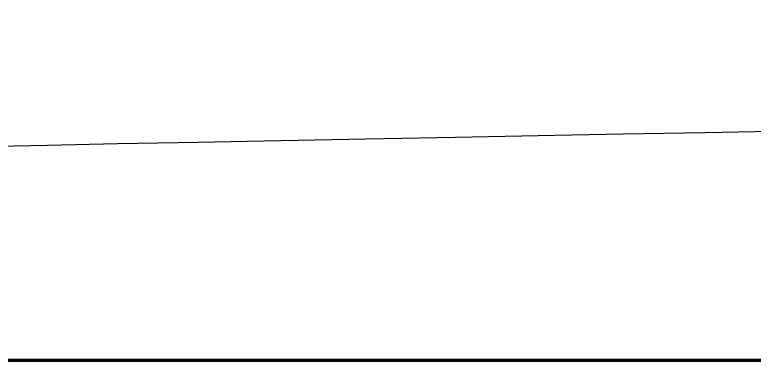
# Model space of a CAD drawing. Header units: millimetres. Extents: x 0 to 1148, y -805 to 0.
# Drawn here: x 195.9 to 261, y -805.5 to -775 of the extents above; entities that cross this region are included whole.
import ezdxf

# ---------------------------------------------------------------- set-up
doc = ezdxf.new("R2010")
doc.units = ezdxf.units.MM
doc.layers.get('0').update_dxf_attribs({"linetype": 'CONTINUOUS', "lineweight": 25})

msp = doc.modelspace()

# ---------------------------------------------------------------- linework, layer by layer
at = {"color": 7, "linetype": 'CONTINUOUS', "lineweight": 25}
for p, q in [((243.444, -785.636), (234.683, -785.801)), ((249.462, -785.525), (243.444, -785.636)), ((256.688, -785.392), (249.462, -785.525)), ((266.457, -785.218), (256.688, -785.392)), ((212.018, -786.243), (204.911, -786.386)), ((217.807, -786.127), (212.018, -786.243)), ((226.787, -785.952), (217.807, -786.127)), ((234.683, -785.801), (226.787, -785.952)), ((198.733, -786.509), (192.531, -786.63)), ((204.911, -786.386), (198.733, -786.509))]:
    msp.add_line(p, q, dxfattribs=at)
at = {"lineweight": 100}
msp.add_line((0, -805.458), (1147.781, -805.458), dxfattribs=at)
at = {"color": 7}
msp.add_open_spline([(66.65, -732.066), (103.233, -774.269), (165.849, -783.617), (217.722, -769.461)], degree=3, dxfattribs=at)

doc.saveas('drawing.dxf')
